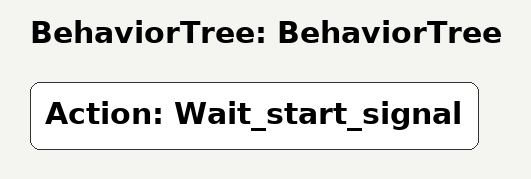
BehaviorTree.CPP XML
<?xml version="1.0"?>
<root main_tree_to_execute="BehaviorTree">
    <BehaviorTree ID="BehaviorTree">
        <Action ID="Wait_start_signal"/>
    </BehaviorTree>
</root>
